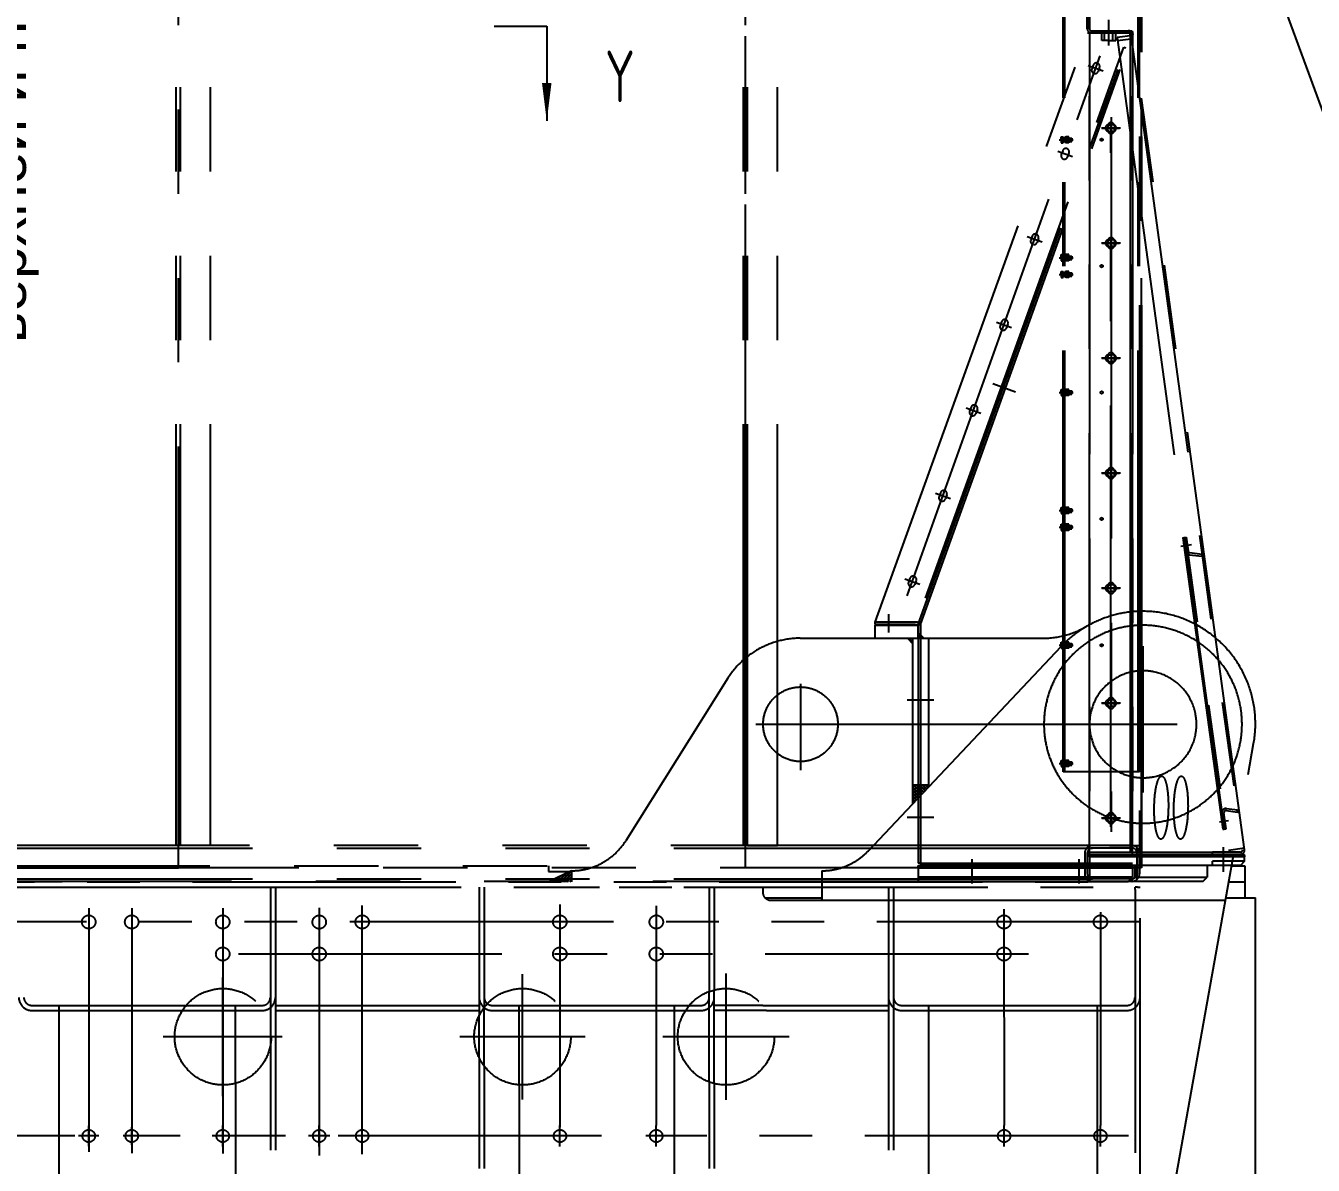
# Model space of a CAD drawing. Header units: millimetres. Extents: x 0 to 21000, y -574 to 14850.
# Drawn here: x 13230 to 16286, y 4649 to 7354 of the extents above; entities that cross this region are included whole.
import ezdxf
from ezdxf.enums import TextEntityAlignment as Align

# ---------------------------------------------------------------- set-up
doc = ezdxf.new("R2010")
doc.units = ezdxf.units.MM
doc.header["$LTSCALE"] = 500
doc.linetypes.add('F', pattern=[0.75, 0.5, -0.25])
doc.linetypes.add('K', pattern=[2.5, 1.25, -0.25, 0.25, -0.25, 0.25, -0.25])
for name, color, linetype in [('01', 7, 'Continuous'), ('02', 1, 'Continuous'), ('04', 2, 'F'), ('07', 6, 'K'), ('11', 3, 'Continuous')]:
    doc.layers.add(name, color=color, linetype=linetype)
doc.styles.get("Standard").update_dxf_attribs({"font": 'isocp', "width": 0.707, "bigfont": 'intecad.shx'})

# ---------------------------------------------------------------- blocks, each defined once
blk = doc.blocks.new('adf456adf')
at = {"layer": '07', "color": 6, "linetype": 'K'}
for p, q in [((45154.7, 3986.7), (48653.7, 3986.7)), ((45167.7, 3974.7), (48653.7, 3974.7)), ((46589.7, 3974.7), (46589.7, 3306.7)), ((46601.7, 3974.7), (46601.7, 3306.7)), ((47085.2, 3974.7), (47085.2, 3669.5)), ((47097.2, 3974.7), (47097.2, 3688.9)), ((47631.2, 3974.7), (47631.2, 3726.6)), ((47643.2, 3974.7), (47643.2, 3730.4)), ((48056.7, 3974.7), (48056.7, 3306.7)), ((48068.7, 3974.7), (48068.7, 3306.7)), ((48647.7, 3974.7), (48641.7, 3974.7)), ((48641.7, 3968.7), (48641.7, 3974.7)), ((48647.7, 3974.7), (48653.7, 3974.7)), ((48653.7, 3275.7), (48653.7, 3986.7)), ((48641.7, 3968.7), (48641.7, 3306.7)), ((46158.7, 3924.2), (46158.7, 3346.2)), ((46260.7, 3924.2), (46260.7, 3343.1)), ((46476.7, 3924.2), (46476.7, 3853.8)), ((46705.7, 3925.2), (46705.7, 3337.7)), ((46807.7, 3340.2), (46807.7, 3930.9)), ((47276.7, 3933.3), (47277, 3404.8)), ((47505.7, 3930), (47505.6, 3408.9)), ((48330.7, 3922.4), (48331.1, 3408.9)), ((48559.7, 3915.3), (48559.7, 3408.9)), ((48653.7, 3891.7), (45216, 3891.7)), ((46476.7, 3853.8), (46476.7, 3342.4)), ((48389.3, 3815.7), (46421.3, 3815.7)), ((46476.7, 3478.3), (46476.7, 3760.3)), ((47188.1, 3470.5), (47188.1, 3768.1)), ((47671.1, 3469.5), (47671.1, 3769.2)), ((47643.2, 3508.3), (47643.2, 3730.4)), ((47631.2, 3512), (47631.2, 3726.6)), ((46023.7, 3693.7), (46390.1, 3693.7)), ((46023.7, 3681.7), (46381.1, 3681.7)), ((46087.7, 3693.7), (46087.7, 3275.7)), ((46381.1, 3681.7), (46506.7, 3681.7)), ((46390.1, 3693.7), (46564.2, 3693.7)), ((46506.7, 3508.7), (46506.7, 3693.7)), ((46506.7, 3681.7), (46570.7, 3681.7)), ((46564.2, 3693.7), (46570.7, 3693.7)), ((46601.7, 3693.7), (47085.2, 3693.7)), ((46601.7, 3681.7), (47085.2, 3681.7)), ((47085.2, 3569.1), (47085.2, 3669.5)), ((47097.2, 3549.7), (47097.2, 3688.9)), ((47116.2, 3693.7), (47275.2, 3693.7)), ((47116.2, 3681.7), (47180.2, 3681.7)), ((47180.2, 3505.1), (47180.2, 3693.7)), ((47180.2, 3681.7), (47284.1, 3681.7)), ((47275.2, 3693.7), (47584.1, 3693.7)), ((47284.1, 3681.7), (47575.1, 3681.7)), ((47548.2, 3693.7), (47548.2, 3275.7)), ((47575.1, 3681.7), (47612.2, 3681.7)), ((47584.1, 3693.7), (47612.2, 3693.7)), ((47758.2, 3693.7), (47643.2, 3693.7)), ((47767.1, 3681.7), (47643.2, 3681.7)), ((47758.2, 3693.7), (48056.7, 3693.7)), ((47767.1, 3681.7), (48056.7, 3681.7)), ((48087.7, 3693.7), (48622.7, 3693.7)), ((48087.7, 3681.7), (48622.7, 3681.7)), ((48151.7, 3693.7), (48151.7, 3275.7)), ((48552.7, 3275.7), (48552.7, 3693.7)), ((46617.7, 3619.3), (46335.7, 3619.3)), ((47336.9, 3619.3), (47039.4, 3619.3)), ((47821, 3619.3), (47521.3, 3619.3)), ((47085.2, 3569.1), (47085.2, 3306.7)), ((47097.2, 3549.7), (47097.2, 3306.7)), ((46506.7, 3508.7), (46506.7, 3275.7)), ((47180.2, 3505.1), (47180.2, 3275.7)), ((47631.2, 3512), (47631.2, 3306.7)), ((47643.2, 3508.3), (47643.2, 3306.7)), ((46158.7, 3359.4), (46158.7, 3408)), ((46260.7, 3363.1), (46260.7, 3404.3)), ((46476.7, 3358.5), (46476.7, 3408.9)), ((46705.7, 3358.5), (46705.7, 3408.9)), ((46807.7, 3358.5), (46807.7, 3408.9)), ((47277, 3358.5), (47277, 3408.9)), ((47505.6, 3358.5), (47505.6, 3408.9)), ((48331.1, 3358.5), (48331.1, 3408.9)), ((48559.7, 3358.5), (48559.7, 3408.9)), ((48625.9, 3383.7), (45210.5, 3383.7)), ((46183, 3383.7), (46134.5, 3383.7)), ((46281.3, 3383.7), (46240.1, 3383.7)), ((46501.9, 3383.7), (46451.5, 3383.7)), ((46730.7, 3383.7), (46680.3, 3383.7)), ((46832.9, 3383.7), (46782.5, 3383.7)), ((47302.2, 3383.7), (47251.8, 3383.7)), ((47530.8, 3383.7), (47480.4, 3383.7)), ((48356.3, 3383.7), (48305.9, 3383.7)), ((48584.9, 3383.7), (48534.5, 3383.7))]:
    blk.add_line(p, q, dxfattribs=at)
for centre, radius in [((46158.7, 3891.7), 16), ((46260.7, 3891.7), 16), ((46476.7, 3891.7), 16), ((46705.7, 3891.5), 16), ((46807.7, 3891.7), 16), ((47276.7, 3891.7), 16), ((47505.7, 3891.7), 16), ((48330.7, 3891.7), 16), ((48559.7, 3891.7), 16), ((46476.7, 3815.7), 16), ((46705.7, 3815.7), 16), ((47276.7, 3815.7), 16), ((47505.7, 3815.7), 16), ((48330.7, 3815.7), 16), ((46477.1, 3619.3), 114.5), ((47188.1, 3619.3), 114.5), ((47671.1, 3619.3), 114.5), ((46158.7, 3383.7), 14.8), ((46260.7, 3383.7), 14.8), ((46476.7, 3383.7), 14.8), ((46705.7, 3383.7), 14.8), ((46807.7, 3383.7), 14.8), ((47277, 3383.7), 14.8), ((47505.6, 3383.7), 14.8), ((48331.1, 3383.7), 14.8), ((48559.7, 3383.7), 14.8)]:
    blk.add_circle(centre, radius, dxfattribs=at)
for centre, radius, start, end in [((46023.7, 3712.7), 31, 180, 270), ((46023.7, 3712.7), 19, 180, 270), ((46570.7, 3712.7), 31, 270, 0), ((46570.7, 3712.7), 19, 270, 0), ((47116.2, 3712.7), 31, 180, 270), ((47116.2, 3712.7), 19, 180, 270), ((47612.2, 3712.7), 31, 270, 0), ((47612.2, 3712.7), 19, 270, 0), ((48087.7, 3712.7), 31, 180, 270), ((48087.7, 3712.7), 19, 180, 270), ((48622.7, 3712.7), 19, 270, 0), ((48622.7, 3712.7), 31, 323.7507, 0), ((48622.7, 3712.7), 31, 270, 323.7507)]:
    blk.add_arc(centre, radius, start, end, dxfattribs=at)
blk = doc.blocks.new('H')
at = {"layer": '07', "color": 6, "linetype": 'K', "ltscale": 1.6}
for p, q in [((20376.2, 21070.5), (20376.2, 24421.1)), ((20381.2, 21017.5), (20381.2, 24421.1)), ((20386.2, 21070.5), (20386.2, 24421.1)), ((20457.2, 21070.5), (20457.2, 24421.1)), ((21722.2, 21070.5), (21722.2, 24421.1)), ((21727.2, 21017.5), (21727.2, 24421.1)), ((21732.2, 21070.5), (21732.2, 24421.1)), ((21803.2, 21070.5), (21803.2, 24421.1)), ((22667.2, 21017.5), (22667.2, 24434.1)), ((22662.2, 24353.4), (22662.2, 21017.5)), ((22667.2, 24353.4), (22667.2, 21017.5)), ((21727.2, 21591.8), (21727.2, 24256.4)), ((22481.2, 21245.5), (22481.2, 24070.9)), ((22482.2, 21245.5), (22482.2, 24070.9)), ((22485.2, 21245.5), (22485.2, 24070.9)), ((22659.2, 21245.5), (22659.2, 24070.9)), ((22662.2, 21245.5), (22662.2, 24070.9)), ((22538.1, 23009.5), (22538.1, 23080.5)), ((22538.1, 23080.5), (22538.1, 23009.5)), ((22543.1, 23009.5), (22543.1, 23080.5)), ((22543.1, 23080.5), (22543.1, 23009.5)), ((22589.1, 22969.8), (22589.1, 23030.4)), ((22035.2, 21600.5), (22538.8, 22999.5)), ((22137.2, 21595.5), (22639.9, 22992.9)), ((22142.2, 21595.5), (22644.6, 22991.2)), ((22538.8, 22999.5), (22635.2, 22999.5)), ((22543.2, 22999.5), (22543.2, 21028.5)), ((22543.6, 21049.5), (22543.6, 22999.5)), ((22543.6, 22999.5), (22645.6, 22999.5)), ((22548.1, 23004.5), (22635.2, 23004.5)), ((22548.1, 23004.5), (22636.4, 23004.5)), ((22548.1, 22999.5), (22636.4, 22999.5)), ((22572.6, 22981.5), (22572.6, 22999.5)), ((22589.1, 22981.5), (22572.6, 22981.5)), ((22579.1, 22981.5), (22579.1, 22999.5)), ((22589.1, 22981.5), (22605.6, 22981.5)), ((22599.1, 22981.5), (22599.1, 22999.5)), ((22605.6, 22981.5), (22605.6, 22999.5)), ((22646.6, 22993.7), (22609, 22988.5)), ((22609, 22988.5), (22873.3, 21059.9)), ((22647.7, 22985.5), (22610.1, 22980.3)), ((22635.2, 22999.5), (22643.8, 22999.5)), ((22636.4, 23004.5), (22645.1, 23004.5)), ((22640.2, 22999.5), (22640.2, 21028.5)), ((22640.6, 21054.5), (22640.6, 22999.5)), ((22641.3, 22995.2), (22906.6, 21060.2)), ((22643.8, 22999.5), (22645.2, 22999.5)), ((22645.1, 23004.5), (22646.3, 22995.9)), ((22645.2, 22999.5), (22645.2, 21028.5)), ((22645.6, 21049.5), (22645.6, 22999.5)), ((22911.5, 21060.9), (22646.3, 22995.9)), ((22154, 21657.8), (22625, 22966)), ((22625, 22966), (22629.6, 22964.3)), ((22110.9, 21663.4), (22568.7, 22945.2)), ((22540.6, 22921.8), (22575.8, 22909.2)), ((22552.3, 22922.9), (22548.9, 22913.5)), ((22567.3, 22917.6), (22564, 22908.1)), ((22594.6, 22799.1), (22594.6, 21102.8)), ((22617.3, 22773.5), (22571.6, 22773.5)), ((22573.1, 22773.5), (22614.4, 22773.5)), ((22586.6, 22778.5), (22586.6, 22773.5)), ((22586.6, 22768.5), (22586.6, 22773.5)), ((22589.2, 22781.5), (22594.2, 22781.5)), ((22589.2, 22765.5), (22594.2, 22765.5)), ((22594.2, 21115.1), (22594.2, 22789.5)), ((22599.2, 22781.5), (22594.2, 22781.5)), ((22599.2, 22765.5), (22594.2, 22765.5)), ((22602.6, 22778.5), (22602.6, 22773.5)), ((22602.6, 22768.5), (22602.6, 22773.5)), ((22471.7, 22745.9), (22504.7, 22745.9)), ((22475.9, 22745.9), (22475.9, 22753.1)), ((22475.9, 22753.1), (22481.2, 22753.1)), ((22481.2, 22749.9), (22475.9, 22749.9)), ((22475.9, 22745.9), (22475.9, 22738.7)), ((22481.2, 22741.9), (22475.9, 22741.9)), ((22475.9, 22738.7), (22481.2, 22738.7)), ((22481.2, 22753.1), (22481.2, 22745.9)), ((22481.2, 22738.7), (22481.2, 22745.9)), ((22489.4, 22745.9), (22483.1, 22745.9)), ((22485.2, 22752), (22485.2, 22745.9)), ((22487.3, 22752), (22485.2, 22752)), ((22485.2, 22745.9), (22487.3, 22747.1)), ((22487.3, 22745.9), (22485.2, 22744.7)), ((22485.2, 22739.7), (22485.2, 22745.9)), ((22487.3, 22739.7), (22485.2, 22739.7)), ((22495.1, 22745.9), (22486.2, 22745.9)), ((22487.3, 22753.1), (22487.3, 22745.9)), ((22494.1, 22753.1), (22487.3, 22753.1)), ((22487.3, 22745.9), (22487.3, 22752)), ((22494.1, 22749.9), (22487.3, 22749.9)), ((22487.3, 22745.9), (22487.3, 22739.7)), ((22487.3, 22738.7), (22487.3, 22745.9)), ((22494.1, 22741.9), (22487.3, 22741.9)), ((22494.1, 22738.7), (22487.3, 22738.7)), ((22494.1, 22745.9), (22494.1, 22753.1)), ((22494.1, 22749.9), (22501.2, 22749.9)), ((22501.2, 22748.9), (22494.1, 22748.9)), ((22494.1, 22745.9), (22494.1, 22738.7)), ((22501.2, 22742.9), (22494.1, 22742.9)), ((22494.1, 22741.9), (22501.2, 22741.9)), ((22501.2, 22749.9), (22501.2, 22745.9)), ((22501.2, 22741.9), (22501.2, 22745.9)), ((22468.1, 22718.8), (22503.3, 22706.2)), ((22479.8, 22719.9), (22476.4, 22710.5)), ((22494.8, 22714.6), (22491.5, 22705.1)), ((22395.6, 22515.8), (22430.8, 22503.2)), ((22407.3, 22516.9), (22403.9, 22507.5)), ((22422.3, 22511.6), (22419, 22502.1)), ((22617.3, 22500.5), (22571.6, 22500.5)), ((22573.1, 22500.5), (22614.4, 22500.5)), ((22586.6, 22505.5), (22586.6, 22500.5)), ((22586.6, 22495.5), (22586.6, 22500.5)), ((22589.2, 22508.5), (22594.2, 22508.5)), ((22589.2, 22492.5), (22594.2, 22492.5)), ((22599.2, 22508.5), (22594.2, 22508.5)), ((22599.2, 22492.5), (22594.2, 22492.5)), ((22602.6, 22505.5), (22602.6, 22500.5)), ((22602.6, 22495.5), (22602.6, 22500.5)), ((22471.7, 22465.9), (22504.7, 22465.9)), ((22475.9, 22465.9), (22475.9, 22473.1)), ((22475.9, 22473.1), (22481.2, 22473.1)), ((22481.2, 22469.9), (22475.9, 22469.9)), ((22475.9, 22465.9), (22475.9, 22458.7)), ((22481.2, 22461.9), (22475.9, 22461.9)), ((22475.9, 22458.7), (22481.2, 22458.7)), ((22481.2, 22473.1), (22481.2, 22465.9)), ((22481.2, 22458.7), (22481.2, 22465.9)), ((22489.4, 22465.9), (22483.1, 22465.9)), ((22485.2, 22472), (22485.2, 22465.9)), ((22487.3, 22472), (22485.2, 22472)), ((22485.2, 22465.9), (22487.3, 22467.1)), ((22487.3, 22465.9), (22485.2, 22464.7)), ((22485.2, 22459.7), (22485.2, 22465.9)), ((22487.3, 22459.7), (22485.2, 22459.7)), ((22495.1, 22465.9), (22486.2, 22465.9)), ((22487.3, 22473.1), (22487.3, 22465.9)), ((22494.1, 22473.1), (22487.3, 22473.1)), ((22487.3, 22465.9), (22487.3, 22472)), ((22494.1, 22469.9), (22487.3, 22469.9)), ((22487.3, 22465.9), (22487.3, 22459.7)), ((22487.3, 22458.7), (22487.3, 22465.9)), ((22494.1, 22461.9), (22487.3, 22461.9)), ((22494.1, 22458.7), (22487.3, 22458.7)), ((22494.1, 22465.9), (22494.1, 22473.1)), ((22494.1, 22469.9), (22501.2, 22469.9)), ((22501.2, 22468.9), (22494.1, 22468.9)), ((22494.1, 22465.9), (22494.1, 22458.7)), ((22501.2, 22462.9), (22494.1, 22462.9)), ((22494.1, 22461.9), (22501.2, 22461.9)), ((22501.2, 22469.9), (22501.2, 22465.9)), ((22501.2, 22461.9), (22501.2, 22465.9)), ((22475.9, 22425.9), (22475.9, 22433.1)), ((22475.9, 22433.1), (22481.2, 22433.1)), ((22481.2, 22429.9), (22475.9, 22429.9)), ((22481.2, 22433.1), (22481.2, 22425.9)), ((22485.2, 22432), (22485.2, 22425.9)), ((22487.3, 22432), (22485.2, 22432)), ((22487.3, 22433.1), (22487.3, 22425.9)), ((22494.1, 22433.1), (22487.3, 22433.1)), ((22487.3, 22425.9), (22487.3, 22432)), ((22494.1, 22429.9), (22487.3, 22429.9)), ((22494.1, 22425.9), (22494.1, 22433.1)), ((22494.1, 22429.9), (22501.2, 22429.9)), ((22501.2, 22428.9), (22494.1, 22428.9)), ((22501.2, 22429.9), (22501.2, 22425.9)), ((22471.7, 22425.9), (22504.7, 22425.9)), ((22475.9, 22425.9), (22475.9, 22418.7)), ((22481.2, 22421.9), (22475.9, 22421.9)), ((22475.9, 22418.7), (22481.2, 22418.7)), ((22481.2, 22418.7), (22481.2, 22425.9)), ((22489.4, 22425.9), (22483.1, 22425.9)), ((22485.2, 22425.9), (22487.3, 22427.1)), ((22487.3, 22425.9), (22485.2, 22424.7)), ((22485.2, 22419.7), (22485.2, 22425.9)), ((22487.3, 22419.7), (22485.2, 22419.7)), ((22495.1, 22425.9), (22486.2, 22425.9)), ((22487.3, 22425.9), (22487.3, 22419.7)), ((22487.3, 22418.7), (22487.3, 22425.9)), ((22494.1, 22421.9), (22487.3, 22421.9)), ((22494.1, 22418.7), (22487.3, 22418.7)), ((22494.1, 22425.9), (22494.1, 22418.7)), ((22501.2, 22422.9), (22494.1, 22422.9)), ((22494.1, 22421.9), (22501.2, 22421.9)), ((22501.2, 22421.9), (22501.2, 22425.9)), ((22323.1, 22312.8), (22358.3, 22300.2)), ((22334.8, 22313.9), (22331.4, 22304.5)), ((22349.8, 22308.6), (22346.5, 22299.1)), ((22617.3, 22227.5), (22571.6, 22227.5)), ((22573.1, 22227.5), (22614.4, 22227.5)), ((22586.6, 22232.5), (22586.6, 22227.5)), ((22586.6, 22222.5), (22586.6, 22227.5)), ((22589.2, 22235.5), (22594.2, 22235.5)), ((22589.2, 22219.5), (22594.2, 22219.5)), ((22599.2, 22235.5), (22594.2, 22235.5)), ((22599.2, 22219.5), (22594.2, 22219.5)), ((22602.6, 22232.5), (22602.6, 22227.5)), ((22602.6, 22222.5), (22602.6, 22227.5)), ((22349.7, 22186.2), (22354.2, 22184.5)), ((22314.1, 22167.1), (22368.2, 22147.6)), ((22475.9, 22145.9), (22475.9, 22153.1)), ((22475.9, 22153.1), (22481.2, 22153.1)), ((22481.2, 22153.1), (22481.2, 22145.9)), ((22487.3, 22153.1), (22487.3, 22145.9)), ((22494.1, 22153.1), (22487.3, 22153.1)), ((22494.1, 22145.9), (22494.1, 22153.1)), ((22329.4, 22129.7), (22333.9, 22128.1)), ((22471.7, 22145.9), (22504.7, 22145.9)), ((22481.2, 22149.9), (22475.9, 22149.9)), ((22475.9, 22145.9), (22475.9, 22138.7)), ((22481.2, 22141.9), (22475.9, 22141.9)), ((22475.9, 22138.7), (22481.2, 22138.7)), ((22481.2, 22138.7), (22481.2, 22145.9)), ((22489.4, 22145.9), (22483.1, 22145.9)), ((22485.2, 22152), (22485.2, 22145.9)), ((22487.3, 22152), (22485.2, 22152)), ((22485.2, 22145.9), (22487.3, 22147.1)), ((22487.3, 22145.9), (22485.2, 22144.7)), ((22485.2, 22139.7), (22485.2, 22145.9)), ((22487.3, 22139.7), (22485.2, 22139.7)), ((22495.1, 22145.9), (22486.2, 22145.9)), ((22487.3, 22145.9), (22487.3, 22152)), ((22494.1, 22149.9), (22487.3, 22149.9)), ((22487.3, 22145.9), (22487.3, 22139.7)), ((22487.3, 22138.7), (22487.3, 22145.9)), ((22494.1, 22141.9), (22487.3, 22141.9)), ((22494.1, 22138.7), (22487.3, 22138.7)), ((22494.1, 22149.9), (22501.2, 22149.9)), ((22501.2, 22148.9), (22494.1, 22148.9)), ((22494.1, 22145.9), (22494.1, 22138.7)), ((22501.2, 22142.9), (22494.1, 22142.9)), ((22494.1, 22141.9), (22501.2, 22141.9)), ((22501.2, 22149.9), (22501.2, 22145.9)), ((22501.2, 22141.9), (22501.2, 22145.9)), ((22250.6, 22109.8), (22285.8, 22097.2)), ((22262.3, 22110.9), (22258.9, 22101.5)), ((22277.3, 22105.6), (22274, 22096.1)), ((22617.3, 21954.5), (22571.6, 21954.5)), ((22573.1, 21954.5), (22614.4, 21954.5)), ((22586.6, 21959.5), (22586.6, 21954.5)), ((22586.6, 21949.5), (22586.6, 21954.5)), ((22589.2, 21962.5), (22594.2, 21962.5)), ((22589.2, 21946.5), (22594.2, 21946.5)), ((22599.2, 21962.5), (22594.2, 21962.5)), ((22599.2, 21946.5), (22594.2, 21946.5)), ((22602.6, 21959.5), (22602.6, 21954.5)), ((22602.6, 21949.5), (22602.6, 21954.5)), ((22178.1, 21906.8), (22213.3, 21894.2)), ((22189.8, 21907.9), (22186.4, 21898.5)), ((22204.8, 21902.6), (22201.5, 21893.1)), ((22471.7, 21865.9), (22504.7, 21865.9)), ((22475.9, 21865.9), (22475.9, 21873.1)), ((22475.9, 21873.1), (22481.2, 21873.1)), ((22481.2, 21869.9), (22475.9, 21869.9)), ((22475.9, 21865.9), (22475.9, 21858.7)), ((22481.2, 21861.9), (22475.9, 21861.9)), ((22475.9, 21858.7), (22481.2, 21858.7)), ((22481.2, 21873.1), (22481.2, 21865.9)), ((22481.2, 21858.7), (22481.2, 21865.9)), ((22489.4, 21865.9), (22483.1, 21865.9)), ((22485.2, 21872), (22485.2, 21865.9)), ((22487.3, 21872), (22485.2, 21872)), ((22485.2, 21865.9), (22487.3, 21867.1)), ((22487.3, 21865.9), (22485.2, 21864.7)), ((22485.2, 21859.7), (22485.2, 21865.9)), ((22487.3, 21859.7), (22485.2, 21859.7)), ((22495.1, 21865.9), (22486.2, 21865.9)), ((22487.3, 21873.1), (22487.3, 21865.9)), ((22494.1, 21873.1), (22487.3, 21873.1)), ((22487.3, 21865.9), (22487.3, 21872)), ((22494.1, 21869.9), (22487.3, 21869.9)), ((22487.3, 21865.9), (22487.3, 21859.7)), ((22487.3, 21858.7), (22487.3, 21865.9)), ((22494.1, 21861.9), (22487.3, 21861.9)), ((22494.1, 21858.7), (22487.3, 21858.7)), ((22494.1, 21865.9), (22494.1, 21873.1)), ((22494.1, 21869.9), (22501.2, 21869.9)), ((22501.2, 21868.9), (22494.1, 21868.9)), ((22494.1, 21865.9), (22494.1, 21858.7)), ((22501.2, 21862.9), (22494.1, 21862.9)), ((22494.1, 21861.9), (22501.2, 21861.9)), ((22501.2, 21869.9), (22501.2, 21865.9)), ((22501.2, 21861.9), (22501.2, 21865.9)), ((22471.7, 21825.9), (22504.7, 21825.9)), ((22475.9, 21825.9), (22475.9, 21833.1)), ((22475.9, 21833.1), (22481.2, 21833.1)), ((22481.2, 21829.9), (22475.9, 21829.9)), ((22475.9, 21825.9), (22475.9, 21818.7)), ((22481.2, 21821.9), (22475.9, 21821.9)), ((22475.9, 21818.7), (22481.2, 21818.7)), ((22481.2, 21833.1), (22481.2, 21825.9)), ((22481.2, 21818.7), (22481.2, 21825.9)), ((22489.4, 21825.9), (22483.1, 21825.9)), ((22485.2, 21832), (22485.2, 21825.9)), ((22487.3, 21832), (22485.2, 21832)), ((22485.2, 21825.9), (22487.3, 21827.1)), ((22487.3, 21825.9), (22485.2, 21824.7)), ((22485.2, 21819.7), (22485.2, 21825.9)), ((22487.3, 21819.7), (22485.2, 21819.7)), ((22495.1, 21825.9), (22486.2, 21825.9)), ((22487.3, 21833.1), (22487.3, 21825.9)), ((22494.1, 21833.1), (22487.3, 21833.1)), ((22487.3, 21825.9), (22487.3, 21832)), ((22494.1, 21829.9), (22487.3, 21829.9)), ((22487.3, 21825.9), (22487.3, 21819.7)), ((22487.3, 21818.7), (22487.3, 21825.9)), ((22494.1, 21821.9), (22487.3, 21821.9)), ((22494.1, 21818.7), (22487.3, 21818.7)), ((22494.1, 21825.9), (22494.1, 21833.1)), ((22494.1, 21829.9), (22501.2, 21829.9)), ((22501.2, 21828.9), (22494.1, 21828.9)), ((22494.1, 21825.9), (22494.1, 21818.7)), ((22501.2, 21822.9), (22494.1, 21822.9)), ((22494.1, 21821.9), (22501.2, 21821.9)), ((22501.2, 21829.9), (22501.2, 21825.9)), ((22501.2, 21821.9), (22501.2, 21825.9)), ((22765, 21801.1), (22768, 21801.5)), ((22765, 21801.1), (22859.8, 21109)), ((22768, 21801.5), (22772.9, 21802.2)), ((22768, 21801.5), (22862.8, 21109.4)), ((22770, 21786.6), (22774.9, 21787.3)), ((22772.9, 21802.2), (22777.3, 21770.1)), ((22760, 21781.2), (22785.8, 21784.7)), ((22771.1, 21778.7), (22776, 21779.4)), ((22780.9, 21760.9), (22809.7, 21757.1)), ((22781.6, 21765.9), (22810.4, 21762)), ((22810.4, 21762), (22809.7, 21757.1)), ((22811.4, 21754.3), (22816.4, 21754.9)), ((22105.6, 21703.8), (22140.8, 21691.2)), ((22117.3, 21704.9), (22113.9, 21695.5)), ((22132.3, 21699.6), (22129, 21690.1)), ((22617.3, 21681.5), (22571.6, 21681.5)), ((22573.1, 21681.5), (22614.4, 21681.5)), ((22586.6, 21686.5), (22586.6, 21681.5)), ((22586.6, 21676.5), (22586.6, 21681.5)), ((22589.2, 21689.5), (22594.2, 21689.5)), ((22589.2, 21673.5), (22594.2, 21673.5)), ((22599.2, 21689.5), (22594.2, 21689.5)), ((22599.2, 21673.5), (22594.2, 21673.5)), ((22602.6, 21686.5), (22602.6, 21681.5)), ((22602.6, 21676.5), (22602.6, 21681.5)), ((22067.2, 21576.1), (22067.2, 21619.4)), ((22661.2, 21614.5), (22667.2, 21614.5)), ((22035.2, 21595.5), (22035.2, 21600.5)), ((22135.2, 21600.5), (22035.2, 21600.5)), ((22035.2, 21595.5), (22142.2, 21595.5)), ((22130.1, 21595.5), (22035.2, 21595.5)), ((22035.2, 21562.6), (22035.2, 21593.3)), ((22035.2, 21593.3), (22137.2, 21593.3)), ((22137.2, 21595.5), (22137.2, 21028.5)), ((22137.2, 21562.6), (22137.2, 21593.3)), ((22150.2, 21562.6), (22137.2, 21575.6)), ((22137.2, 21571.6), (22139.2, 21573.6)), ((22142.2, 21595.5), (22142.2, 21028.5)), ((21857.2, 21562.6), (22433.4, 21562.6)), ((22018.7, 21058.3), (22476, 21542.9)), ((22111.2, 21562.6), (22124.2, 21549.6)), ((22112.6, 21561.2), (22114.1, 21562.6)), ((22124.2, 21553.6), (22115.2, 21562.6)), ((22116.2, 21557.7), (22121.1, 21562.6)), ((22119.7, 21554.1), (22124.2, 21558.6)), ((22124.2, 21560.7), (22122.2, 21562.6)), ((22123.2, 21550.6), (22124.2, 21551.6)), ((22124.2, 21170.1), (22124.2, 21562.6)), ((22137.2, 21564.6), (22142.7, 21570.1)), ((22143.5, 21562.6), (22137.2, 21568.9)), ((22142.3, 21562.6), (22146.3, 21566.6)), ((22149.4, 21562.6), (22149.8, 21563)), ((22162.2, 21210.3), (22162.2, 21562.6)), ((22471.7, 21545.9), (22504.7, 21545.9)), ((22475.9, 21545.9), (22475.9, 21553.1)), ((22475.9, 21553.1), (22481.2, 21553.1)), ((22481.2, 21549.9), (22475.9, 21549.9)), ((22475.9, 21545.9), (22475.9, 21538.7)), ((22481.2, 21541.9), (22475.9, 21541.9)), ((22481.2, 21553.1), (22481.2, 21545.9)), ((22481.2, 21538.7), (22481.2, 21545.9)), ((22489.4, 21545.9), (22483.1, 21545.9)), ((22485.2, 21552), (22485.2, 21545.9)), ((22487.3, 21552), (22485.2, 21552)), ((22485.2, 21545.9), (22487.3, 21547.1)), ((22487.3, 21545.9), (22485.2, 21544.7)), ((22485.2, 21539.7), (22485.2, 21545.9)), ((22495.1, 21545.9), (22486.2, 21545.9)), ((22487.3, 21553.1), (22487.3, 21545.9)), ((22494.1, 21553.1), (22487.3, 21553.1)), ((22487.3, 21545.9), (22487.3, 21552)), ((22494.1, 21549.9), (22487.3, 21549.9)), ((22487.3, 21545.9), (22487.3, 21539.7)), ((22487.3, 21538.7), (22487.3, 21545.9)), ((22494.1, 21541.9), (22487.3, 21541.9)), ((22494.1, 21545.9), (22494.1, 21553.1)), ((22494.1, 21549.9), (22501.2, 21549.9)), ((22501.2, 21548.9), (22494.1, 21548.9)), ((22494.1, 21545.9), (22494.1, 21538.7)), ((22501.2, 21542.9), (22494.1, 21542.9)), ((22494.1, 21541.9), (22501.2, 21541.9)), ((22501.2, 21549.9), (22501.2, 21545.9)), ((22501.2, 21541.9), (22501.2, 21545.9)), ((22670.4, 21543.4), (22670.4, 21196.2)), ((22475.9, 21538.7), (22481.2, 21538.7)), ((22487.3, 21539.7), (22485.2, 21539.7)), ((22494.1, 21538.7), (22487.3, 21538.7)), ((21685.3, 21467.6), (21442.9, 21081.8)), ((21857.6, 21454.6), (21857.6, 21249.8)), ((22110.9, 21416.5), (22174, 21416.5)), ((22617.3, 21408.5), (22571.6, 21408.5)), ((22573.1, 21408.5), (22614.4, 21408.5)), ((22586.6, 21413.5), (22586.6, 21408.5)), ((22586.6, 21403.5), (22586.6, 21408.5)), ((22589.2, 21416.5), (22594.2, 21416.5)), ((22589.2, 21400.5), (22594.2, 21400.5)), ((22599.2, 21416.5), (22594.2, 21416.5)), ((22599.2, 21400.5), (22594.2, 21400.5)), ((22602.6, 21413.5), (22602.6, 21408.5)), ((22602.6, 21403.5), (22602.6, 21408.5)), ((21751.9, 21358.4), (22852.3, 21358.4)), ((22708.2, 20057.6), (22933, 21312.6)), ((22475.9, 21265.5), (22475.9, 21272.7)), ((22475.9, 21272.7), (22481.2, 21272.7)), ((22481.2, 21269.5), (22475.9, 21269.5)), ((22481.2, 21272.7), (22481.2, 21265.5)), ((22485.2, 21271.7), (22485.2, 21265.5)), ((22487.3, 21271.7), (22485.2, 21271.7)), ((22485.2, 21265.5), (22487.3, 21266.8)), ((22487.3, 21272.7), (22487.3, 21265.5)), ((22494.1, 21272.7), (22487.3, 21272.7)), ((22487.3, 21265.5), (22487.3, 21271.7)), ((22494.1, 21269.5), (22487.3, 21269.5)), ((22494.1, 21265.5), (22494.1, 21272.7)), ((22494.1, 21269.5), (22501.2, 21269.5)), ((22501.2, 21268.5), (22494.1, 21268.5)), ((22501.2, 21269.5), (22501.2, 21265.5)), ((22471.7, 21265.5), (22504.7, 21265.5)), ((22475.9, 21265.5), (22475.9, 21258.3)), ((22481.2, 21261.5), (22475.9, 21261.5)), ((22475.9, 21258.3), (22481.2, 21258.3)), ((22481.2, 21258.3), (22481.2, 21265.5)), ((22662.2, 21245.5), (22481.2, 21245.5)), ((22489.4, 21265.5), (22483.1, 21265.5)), ((22487.3, 21265.5), (22485.2, 21264.3)), ((22485.2, 21259.4), (22485.2, 21265.5)), ((22487.3, 21259.4), (22485.2, 21259.4)), ((22495.1, 21265.5), (22486.2, 21265.5)), ((22487.3, 21265.5), (22487.3, 21259.4)), ((22487.3, 21258.3), (22487.3, 21265.5)), ((22494.1, 21261.5), (22487.3, 21261.5)), ((22494.1, 21258.3), (22487.3, 21258.3)), ((22494.1, 21265.5), (22494.1, 21258.3)), ((22501.2, 21262.5), (22494.1, 21262.5)), ((22494.1, 21261.5), (22501.2, 21261.5)), ((22501.2, 21261.5), (22501.2, 21265.5)), ((22162.2, 21213.6), (22124.2, 21213.6)), ((22124.2, 21213.6), (22124.2, 21213.6)), ((22124.2, 21206.6), (22131.3, 21213.6)), ((22124.2, 21199.5), (22138.3, 21213.6)), ((22124.2, 21192.4), (22145.4, 21213.6)), ((22124.2, 21185.3), (22152.5, 21213.6)), ((22124.2, 21178.3), (22159.6, 21213.6)), ((22142.9, 21189.9), (22124.2, 21208.6)), ((22146.3, 21193.5), (22126.2, 21213.6)), ((22149.8, 21197.2), (22133.3, 21213.6)), ((22153.2, 21200.8), (22140.4, 21213.6)), ((22156.6, 21204.5), (22147.5, 21213.6)), ((22160.1, 21208.1), (22154.5, 21213.6)), ((22162.2, 21213.1), (22161.6, 21213.6)), ((22667.2, 21230.1), (22667.2, 21105.5)), ((22139.5, 21186.3), (22124.2, 21201.6)), ((22136, 21182.6), (22124.2, 21194.5)), ((22124.2, 21171.2), (22143.2, 21190.2)), ((22132.6, 21179), (22124.2, 21187.4)), ((22129.2, 21175.4), (22124.2, 21180.3)), ((22125.7, 21171.7), (22124.2, 21173.3)), ((22867.8, 21110.1), (22862.6, 21147.8)), ((22868.2, 21153.4), (22894.3, 21149.9)), ((22868.9, 21158.4), (22894.9, 21154.9)), ((22891.9, 21155.3), (22894.9, 21154.9)), ((22894.9, 21154.9), (22894.3, 21149.9)), ((22894.3, 21149.9), (22899.2, 21150.6)), ((22110.9, 21137.5), (22174, 21137.5)), ((22617.3, 21135.5), (22571.6, 21135.5)), ((22573.1, 21135.5), (22614.4, 21135.5)), ((22586.6, 21140.5), (22586.6, 21135.5)), ((22586.6, 21130.5), (22586.6, 21135.5)), ((22589.2, 21143.5), (22594.2, 21143.5)), ((22589.2, 21127.5), (22594.2, 21127.5)), ((22599.2, 21143.5), (22594.2, 21143.5)), ((22599.2, 21127.5), (22594.2, 21127.5)), ((22602.6, 21140.5), (22602.6, 21135.5)), ((22602.6, 21130.5), (22602.6, 21135.5)), ((22851.8, 21127.1), (22873.7, 21130.1)), ((22859.7, 21132.2), (22864.6, 21132.9)), ((22860.8, 21124.3), (22865.7, 21125)), ((22859.8, 21109), (22862.8, 21109.4)), ((22862.8, 21109.4), (22867.8, 21110.1)), ((20305.2, 21070.5), (19556.2, 21070.5)), ((19557.2, 21064.5), (22550.2, 21064.5)), ((22550.2, 21070.5), (20305.2, 21070.5)), ((20381.2, 21070.5), (20305.2, 21070.5)), ((21732.2, 21070.5), (21803.2, 21070.5)), ((22532.2, 21052.5), (22532.2, 21003.5)), ((22538.2, 21052.5), (22538.2, 21003.5)), ((22543.6, 21054.5), (22645.6, 21054.5)), ((22644.2, 21070.5), (22550.2, 21070.5)), ((22644.2, 21064.5), (22550.2, 21064.5)), ((22591.2, 21070.5), (22662.2, 21070.5)), ((22645.6, 21054.5), (22835.6, 21054.5)), ((22656.2, 20990.1), (22656.2, 21066)), ((22656.2, 21052.5), (22656.2, 21003.5)), ((22662.2, 21052.5), (22662.2, 21003.5)), ((22835.6, 21049.5), (22835.6, 21054.5)), ((22901.6, 21054.5), (22835.6, 21054.5)), ((22860.6, 21066.3), (22860.6, 21008.4)), ((22873.3, 21059.9), (22911, 21065)), ((19456.2, 21022.6), (21373.4, 21022.6)), ((21259.4, 21022.6), (21259.4, 21009.1)), ((22142.2, 21028.5), (22137.2, 21028.5)), ((22137.2, 21023.5), (22645.2, 21023.5)), ((22137.2, 21020.5), (22137.2, 21023.5)), ((22142.2, 21028.5), (22645.2, 21028.5)), ((22142.2, 21028.5), (22142.2, 21023.5)), ((22640.2, 21023.5), (22142.2, 21023.5)), ((22264.2, 21038.3), (22264.2, 20980)), ((22518.2, 21038.3), (22518.2, 20980)), ((22543.6, 21049.5), (22911.6, 21049.5)), ((22543.6, 21043.5), (22543.6, 21049.5)), ((22911.6, 21046.5), (22543.6, 21046.5)), ((22911.6, 21043.5), (22543.6, 21043.5)), ((22543.6, 21043.5), (22543.6, 20985.5)), ((22822.4, 21023.5), (22543.6, 21023.5)), ((22640.2, 21028.5), (22640.2, 21023.5)), ((22645.2, 21020.5), (22645.2, 21023.5)), ((22650.8, 21023.5), (22650.8, 20995.5)), ((22901.6, 21023.5), (22822.4, 21023.5)), ((22822.4, 21023.5), (22822.4, 20995.5)), ((22901.6, 21049.5), (22835.6, 21049.5)), ((22911.6, 21043.5), (22835.6, 21043.5)), ((22835.6, 21023.5), (22835.6, 21033.5)), ((22911.6, 21033.5), (22835.6, 21033.5)), ((22879.9, 21022.6), (22912.2, 21022.6)), ((22911.6, 21033.5), (22901.6, 21023.5)), ((22911.6, 21046.5), (22911.6, 21049.5)), ((22911.6, 21046.5), (22911.6, 21043.5)), ((22911.6, 21033.5), (22911.6, 21043.5)), ((22912.2, 21022.6), (22912.2, 20946.6)), ((19441.2, 21017.5), (20305.2, 21017.5)), ((19557.2, 20991.5), (22550.2, 20991.5)), ((20305.2, 21017.5), (20381.2, 21017.5)), ((22667.2, 21017.5), (20381.2, 21017.5)), ((21259.4, 21009.1), (21314.2, 21009.1)), ((21314.2, 21010.6), (21259.9, 20984.6)), ((21267.4, 20984.6), (21274.2, 20991.5)), ((21274.4, 20984.6), (21287.8, 20998)), ((21286, 20984.6), (21277.6, 20993.1)), ((21281.5, 20984.6), (21301.4, 21004.5)), ((21293.1, 20984.6), (21282.3, 20995.4)), ((21300.2, 20984.6), (21287.1, 20997.7)), ((21288.6, 20984.6), (21314.2, 21010.3)), ((21307.2, 20984.6), (21291.9, 21000)), ((21295.6, 20984.6), (21314.2, 21003.2)), ((21314.2, 20984.8), (21296.7, 21002.3)), ((21314.2, 20991.8), (21301.5, 21004.6)), ((21302.7, 20984.6), (21314.2, 20996.1)), ((21314.2, 20998.9), (21306.3, 21006.8)), ((21314.2, 21006), (21311, 21009.1)), ((21314.2, 21010.6), (21314.2, 20984.6)), ((21908.2, 21010.6), (21908.2, 20940.6)), ((22137.2, 21020.5), (22137.2, 21017.5)), ((22137.2, 21020.5), (22645.2, 21020.5)), ((22137.2, 21017.5), (22645.2, 21017.5)), ((22137.2, 21017.5), (22137.2, 20985.5)), ((22645.2, 20995.5), (22137.2, 20995.5)), ((22644.2, 20991.5), (22550.2, 20991.5)), ((22635.2, 20985.5), (22645.2, 20995.5)), ((22640.8, 20985.5), (22650.8, 20995.5)), ((22645.2, 21020.5), (22645.2, 21017.5)), ((22645.2, 21017.5), (22645.2, 20995.5)), ((22650.8, 20995.5), (22822.4, 20995.5)), ((22812.4, 20985.5), (22822.4, 20995.5)), ((13980.4, 20971.6), (21768.2, 20971.6)), ((20105.2, 20984.6), (18098.2, 20984.6)), ((22507.2, 20985.5), (19463.2, 20985.5)), ((21260.3, 20984.6), (21260.7, 20985)), ((21264.8, 20984.6), (21263.2, 20986.2)), ((21271.9, 20984.6), (21268, 20988.5)), ((21279, 20984.6), (21272.8, 20990.8)), ((21309.8, 20984.6), (21314.2, 20989)), ((21768.2, 20971.6), (21768.2, 20959.6)), ((22137.2, 20985.5), (22635.2, 20985.5)), ((22550.2, 20985.5), (22507.2, 20985.5)), ((22812.4, 20985.5), (22543.6, 20985.5)), ((22644.2, 20985.5), (22550.2, 20985.5)), ((22874.3, 20984.6), (22912.2, 20984.6)), ((21773.3, 20946.6), (21908.2, 20946.6)), ((21787.2, 20940.6), (22648.8, 20940.6)), ((22648.8, 20940.6), (22866.4, 20940.6)), ((22867.4, 20946.6), (22937.2, 20946.6)), ((22937.2, 20057.6), (22937.2, 20946.6))]:
    blk.add_line(p, q, dxfattribs=at)
for centre, radius in [((22572.2, 22745.9), 3), ((22572.2, 22445.9), 3), ((22572.2, 22145.9), 3), ((22572.2, 21845.9), 3), ((22572.2, 21545.9), 3), ((21857.6, 21358.4), 88.5)]:
    blk.add_circle(centre, radius, dxfattribs=at)
for centre, radius, start, end in [((22548.1, 23009.5), 10, 180, 270), ((22548.1, 23009.5), 10, 180, 270), ((22548.1, 23009.5), 5, 180, 270), ((22548.1, 23009.5), 5, 180, 270), ((22635.2, 22994.5), 10, 340.3831, 90), ((22635.2, 22994.5), 5, 340.3831, 90), ((22636.4, 22994.5), 10, 7.7928, 90), ((22636.4, 22994.5), 5, 7.7928, 90), ((22559.8, 22920.2), 8, 340.3462, 160.3462), ((22556.4, 22910.8), 8, 160.3462, 340.3462), ((22589.2, 22773.5), 8, 90, 270), ((22594.6, 22778.5), 8, 0, 180), ((22594.6, 22768.5), 8, 180, 0), ((22599.2, 22773.5), 8, 270, 90), ((22483.9, 22707.8), 8, 160.3462, 340.3462), ((22487.3, 22717.2), 8, 340.3462, 160.3462), ((22414.8, 22514.2), 8, 340.3462, 160.3462), ((22411.4, 22504.8), 8, 160.3462, 340.3462), ((22589.2, 22500.5), 8, 90, 270), ((22594.6, 22505.5), 8, 0, 180), ((22594.6, 22495.5), 8, 180, 0), ((22599.2, 22500.5), 8, 270, 90), ((22342.3, 22311.2), 8, 340.3462, 160.3462), ((22338.9, 22301.8), 8, 160.3462, 340.3462), ((22589.2, 22227.5), 8, 90, 270), ((22594.6, 22232.5), 8, 0, 180), ((22594.6, 22222.5), 8, 180, 0), ((22599.2, 22227.5), 8, 270, 90), ((22266.4, 22098.8), 8, 160.3462, 340.3462), ((22269.8, 22108.2), 8, 340.3462, 160.3462), ((22589.2, 21954.5), 8, 90, 270), ((22594.6, 21959.5), 8, 0, 180), ((22594.6, 21949.5), 8, 180, 0), ((22599.2, 21954.5), 8, 270, 90), ((22197.3, 21905.2), 8, 340.3462, 160.3462), ((22193.9, 21895.8), 8, 160.3462, 340.3462), ((22782.2, 21770.8), 10, 187.805, 262.375), ((22782.2, 21770.8), 5, 187.805, 262.375), ((22121.4, 21692.8), 8, 160.3462, 340.3462), ((22124.8, 21702.2), 8, 340.3462, 160.3462), ((22594.6, 21686.5), 8, 0, 180), ((22589.2, 21681.5), 8, 90, 270), ((22594.6, 21676.5), 8, 180, 0), ((22599.2, 21681.5), 8, 270, 90), ((22135.2, 21605.5), 5, 270, 340.2003), ((22670.2, 21359.6), 267, 94.584, 136.6607), ((22670.2, 21359.6), 267, 349.8433, 94.584), ((22135.2, 21605.5), 10, 270, 340.2003), ((22433.4, 21765.6), 203, 270, 300.2507), ((22670.4, 21358.4), 235, 95.2588, 264.7412), ((22670.4, 21358.4), 235, 90, 95.2588), ((22670.4, 21358.4), 235, 270, 90), ((21857.2, 21359.6), 203, 90, 147.8621), ((22670.4, 21358.4), 127, 99.7644, 260.2356), ((22670.4, 21358.4), 127, 90, 99.7644), ((22670.4, 21358.4), 127, 270, 90), ((22594.6, 21413.5), 8, 0, 180), ((22589.2, 21408.5), 8, 90, 270), ((22594.6, 21403.5), 8, 180, 0), ((22599.2, 21408.5), 8, 270, 90), ((22670.4, 21358.4), 127, 260.2356, 270), ((22594.6, 21140.5), 8, 0, 180), ((22867.6, 21148.4), 10, 82.372, 187.805), ((22867.6, 21148.4), 5, 82.372, 187.805), ((22589.2, 21135.5), 8, 90, 270), ((22594.6, 21130.5), 8, 180, 0), ((22599.2, 21135.5), 8, 270, 90), ((22670.4, 21358.4), 235, 264.7412, 270), ((21314.2, 21162.6), 152, 270, 327.8621), ((21908.2, 21162.6), 152, 270, 316.6607), ((22550.2, 21052.5), 18, 90, 180), ((22550.2, 21052.5), 12, 90, 180), ((22644.2, 21052.5), 18, 48.1897, 90), ((22644.2, 21052.5), 12, 0, 90), ((22644.2, 21052.5), 18, 0, 48.1897), ((22901.6, 21059.5), 10, 270, 7.7928), ((22901.6, 21059.5), 5, 270, 7.7928), ((22550.2, 21003.5), 18, 180, 270), ((22550.2, 21003.5), 12, 180, 270), ((22644.2, 21003.5), 12, 270, 0), ((22644.2, 21003.5), 18, 311.8103, 0), ((22644.2, 21003.5), 18, 270, 311.8103), ((21787.2, 20959.6), 19, 180, 270)]:
    blk.add_arc(centre, radius, start, end, dxfattribs=at)
for centre in [(22713.8, 21160.5), (22760.4, 21160.5)]:
    blk.add_ellipse(centre, major_axis=(1, 75), ratio=0.224002, dxfattribs=at)

msp = doc.modelspace()

# ---------------------------------------------------------------- linework, layer by layer
at = {"layer": '01', "ltscale": 2}
msp.add_line((14341.675, 7352.799), (14466.675, 7352.799), dxfattribs=at)
at = {"layer": '02', "ltscale": 2}
for p, q in [((16850.755, 5668.76), (16179.287, 7503.933)), ((14466.675, 7352.799), (14466.675, 7127.799))]:
    msp.add_line(p, q, dxfattribs=at)
msp.add_lwpolyline([(14466.675, 7127.799, 0, 22.5, 0), (14466.675, 7217.799, 0, 0, 0)], format="xyseb", dxfattribs=at)

# ---------------------------------------------------------------- block references
at = {"layer": '01', "ltscale": 2}
msp.add_blockref('adf456adf', (-32778.973, 1334.726), dxfattribs=at)
at = {"layer": '04', "ltscale": 2}
msp.add_blockref('H', (-6788.729, -15662.601), dxfattribs=at)

# ---------------------------------------------------------------- texts
at = {"layer": '01', "insert": (12963.945, 6600.68), "char_height": 100, "attachment_point": 1, "rotation": 90}
msp.add_mtext('{\\fArial|b0|i0|c204|p34;\\W1;\\C3;Расстояние между поверхностями\\Pверхней и нижней проходных платформ}', dxfattribs=at)
at = {"layer": '11', "ltscale": 2, "width": 0.707}
msp.add_text('Y', height=122.5, dxfattribs=at).set_placement((14605.319, 7135.867), align=Align.BOTTOM_LEFT)

doc.saveas('drawing.dxf')
